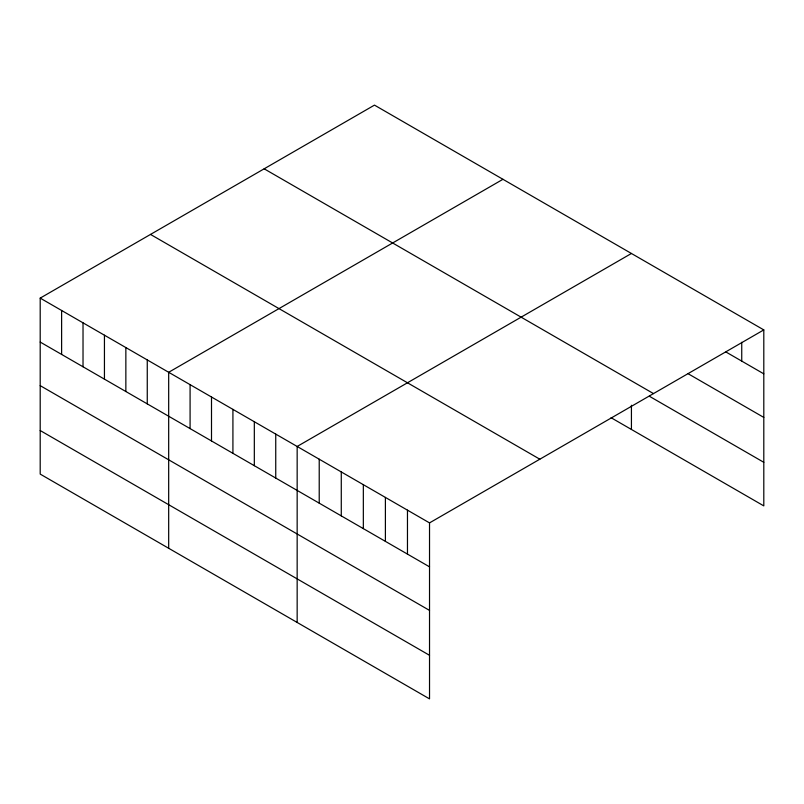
<?xml version="1.0" encoding="UTF-8"?>
<svg xmlns="http://www.w3.org/2000/svg" width="804" height="804" viewBox="0 0 804 804"><rect width="100%" height="100%" fill="white"/><g stroke="black" fill="none" stroke-linecap="round" stroke-linejoin="round"><path stroke-width="1.21" d="M40.2 298.113L429.527 522.891L429.527 698.877L40.2 474.099L40.2 298.113L374.473 105.123L763.8 329.901L763.8 505.887L611.09 417.718M502.952 179.302L168.679 372.292L168.679 548.278M631.431 253.471L297.158 446.471L297.158 622.457M429.527 522.891L763.8 329.901M725.982 352.011L763.8 373.84M688.164 373.749L763.8 417.417M264.164 168.81L653.491 393.588M649.29 396.201L763.8 462.31M150.509 234.426L539.836 459.205M40.2 342.062L429.527 566.84M40.2 385.639L429.527 610.407M40.2 430.532L429.527 655.3M741.74 342.273L741.74 361.107M631.431 405.256L631.431 429.457M407.467 510.158L407.467 554.097M385.397 497.415L385.397 541.363M363.338 484.681L363.338 528.62M341.278 471.938L341.278 515.887M319.218 459.205L319.218 503.153M275.742 434.11L275.742 478.048M254.325 421.738L254.325 465.687M232.919 409.377L232.919 453.325M211.502 397.015L211.502 440.964M190.086 384.654L190.086 428.602M147.263 359.931L147.263 403.869M125.856 347.569L125.856 391.508M104.44 335.208L104.44 379.146M83.023 322.846L83.023 366.785M61.617 310.485L61.617 354.423"/></g></svg>
